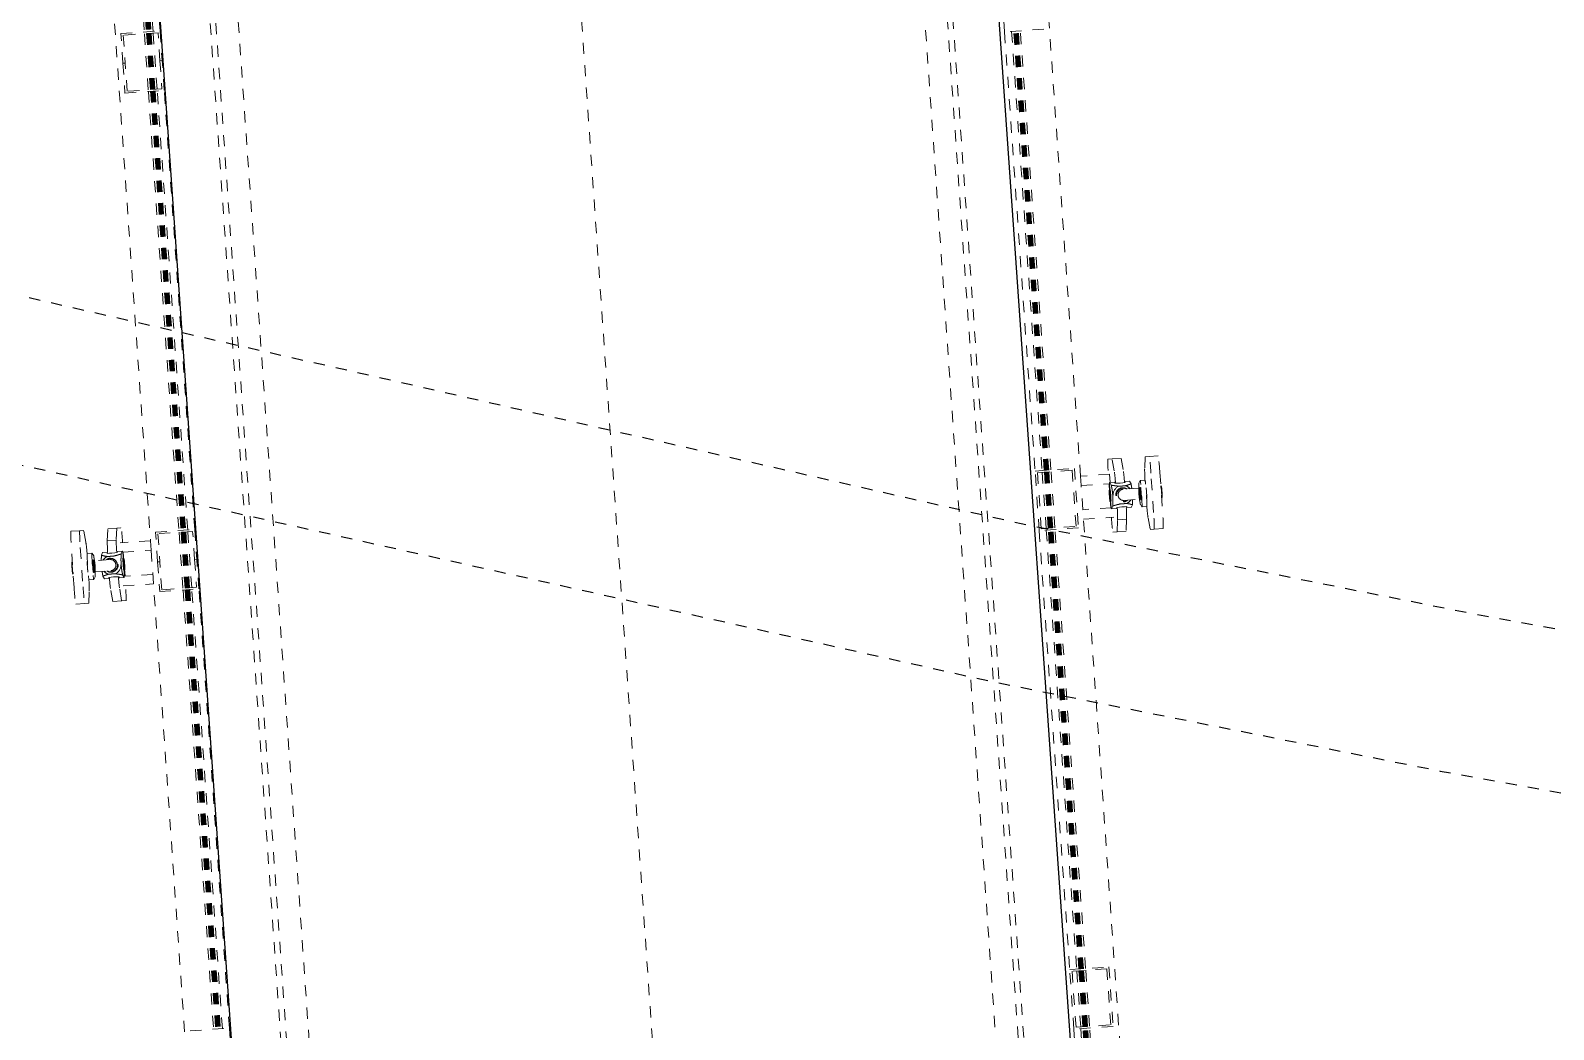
# Model space of a CAD drawing. Header units: millimetres. Extents: x 50357 to 985146, y 723188 to 1803594.
# Drawn here: x 832231.23 to 832244.79, y 818180.41 to 818189.3 of the extents above; entities that cross this region are included whole.
import ezdxf
from ezdxf.xclip import XClip

# ---------------------------------------------------------------- set-up
doc = ezdxf.new("R2010")
doc.units = ezdxf.units.MM
doc.header["$LTSCALE"] = 3
doc.header["$MEASUREMENT"] = 0
for name, pattern in [('DASHED2', [0.375, 0.25, -0.125]), ('Member Hidden', [4.5, 2.5, -2]), ('PHANTOM2', [1.25, 0.625, -0.125, 0.125, -0.125, 0.125, -0.125]), ('x-baseplan$0$DGN Style 2', [1.94727e-06, 0, -1.94727e-06])]:
    doc.linetypes.add(name, pattern=pattern)
doc.layers.add('00_Xref', color=7, linetype='Continuous')
doc.layers.add('UAJ-00XREF', color=7, linetype='Continuous')
for name, color, linetype, lineweight, true_color in [('A-FLOR', 7, 'Continuous', 5, 0x6e6e6e), ('A-FLOR-HRAL', 7, 'Continuous', 13, 0x6e6e6e), ('A-GENM', 7, 'Continuous', 13, 0x6e6e6e), ('A-MASS', 7, 'Continuous', 13, 0x6e6e6e), ('ADS280__', 7, 'Continuous', 13, 0x6e6e6e), ('ADS280_B', 7, 'Member Hidden', 13, 0x6e6e6e), ('ADS280_BSteel', 7, 'Continuous', 13, 0x6e6e6e)]:
    doc.layers.add(name, color=color, linetype=linetype, lineweight=lineweight, true_color=true_color)
doc.layers.add('x-baseplan$0$AR-ROAD_AR_BS_MI_', color=7, linetype='Continuous', true_color=0x6d6d6d)

# ---------------------------------------------------------------- blocks, each defined once
blk = doc.blocks.new('x-baseplan')
blk.add_lwpolyline([(834550.55, 818213.81), (834557.171, 818119.106), (834549.739, 818118.586), (834547.98, 818143.75), (834547.581, 818143.722), (834547.541, 818144.296), (834539.964, 818143.766), (834540.021, 818142.96), (834532.454, 818142.451), (834523.973, 818144.32), (834526.254, 818154.672), (834539.411, 818151.675), (834539.646, 818148.322), (834547.222, 818148.851), (834547.183, 818149.408), (834547.582, 818149.436), (834542.996, 818215.041), (834543.221, 818215.057), (834550.326, 818213.794), (834550.55, 818213.81)])
at = {"layer": 'x-baseplan$0$AR-ROAD_AR_BS_MI_', "linetype": 'x-baseplan$0$DGN Style 2', "flags": 128}
for points in [[(834535.9, 818189.013), (834542.365, 818187.211), (834552.454, 818184.913), (834554.355, 818184.534), (834556.444, 818184.118), (834560.446, 818183.392), (834564.461, 818182.737), (834568.486, 818182.152), (834572.521, 818181.637), (834580.728, 818181.152)], [(834535.563, 818187.615), (834542.012, 818185.778), (834552.197, 818183.506), (834556.186, 818182.71), (834560.189, 818181.985), (834564.203, 818181.33), (834568.229, 818180.745), (834573.74, 818180.042)]]:
    blk.add_lwpolyline(points, dxfattribs=at)
blk = doc.blocks.new('A')
at = {"layer": 'A-FLOR', "color": 8, "linetype": 'DASHED2', "ltscale": 5}
blk.add_line((834549771, 818171542), (834547177, 818208652), dxfattribs=at)
at = {"layer": 'A-FLOR-HRAL', "color": 8, "linetype": 'DASHED2', "ltscale": 5}
for p, q in [((834553014, 818171762), (834550418, 818208885)), ((834553063, 818171765), (834550468, 818208888)), ((834546479, 818171312), (834543885, 818208422)), ((834546529, 818171316), (834543935, 818208425)), ((834544356, 818193203), (834544630, 818189292)), ((834544375, 818193204), (834544649, 818189293)), ((834544378, 818193204), (834544651, 818189294)), ((834544385, 818193205), (834544659, 818189294)), ((834544387, 818193205), (834544660, 818189294)), ((834544388, 818193205), (834544661, 818189294)), ((834544394, 818193205), (834544667, 818189295)), ((834544395, 818193205), (834544668, 818189295)), ((834544396, 818193205), (834544669, 818189295)), ((834544397, 818193205), (834544670, 818189295)), ((834544403, 818193206), (834544677, 818189295)), ((834544404, 818193206), (834544678, 818189295)), ((834544406, 818193206), (834544679, 818189296)), ((834544413, 818193207), (834544687, 818189296)), ((834544416, 818193207), (834544689, 818189296)), ((834544708, 818189298), (834544435, 818193208)), ((834544631, 818189277), (834544665, 818188778)), ((834544650, 818189278), (834544684, 818188780)), ((834544652, 818189279), (834544687, 818188780)), ((834544660, 818189279), (834544695, 818188780)), ((834544661, 818189279), (834544696, 818188780)), ((834544662, 818189279), (834544697, 818188781)), ((834544668, 818189280), (834544703, 818188781)), ((834544669, 818189280), (834544704, 818188781)), ((834544670, 818189280), (834544705, 818188781)), ((834544671, 818189280), (834544706, 818188781)), ((834544678, 818189280), (834544712, 818188782)), ((834544679, 818189280), (834544713, 818188782)), ((834544680, 818189281), (834544715, 818188782)), ((834544688, 818189281), (834544723, 818188782)), ((834544690, 818189281), (834544725, 818188782)), ((834544744, 818188784), (834544709, 818189283)), ((834552352, 818189301), (834552625, 818185390)), ((834552644, 818185391), (834552371, 818189302)), ((834552646, 818185392), (834552373, 818189302)), ((834552654, 818185392), (834552381, 818189303)), ((834552655, 818185392), (834552382, 818189303)), ((834552656, 818185392), (834552383, 818189303)), ((834552663, 818185393), (834552389, 818189303)), ((834552664, 818185393), (834552390, 818189303)), ((834552665, 818185393), (834552391, 818189303)), ((834552666, 818185393), (834552392, 818189303)), ((834552672, 818185393), (834552399, 818189304)), ((834552673, 818185393), (834552400, 818189304)), ((834552674, 818185394), (834552401, 818189304)), ((834552682, 818185394), (834552409, 818189305)), ((834552684, 818185394), (834552411, 818189305)), ((834552703, 818185396), (834552430, 818189306)), ((834544666, 818188763), (834544940, 818184853)), ((834544686, 818188765), (834544959, 818184854)), ((834544688, 818188765), (834544961, 818184854)), ((834544696, 818188765), (834544969, 818184855)), ((834544697, 818188766), (834544970, 818184855)), ((834544698, 818188766), (834544971, 818184855)), ((834544704, 818188766), (834544978, 818184856)), ((834544705, 818188766), (834544979, 818184856)), ((834544706, 818188766), (834544980, 818184856)), ((834544707, 818188766), (834544981, 818184856)), ((834544714, 818188767), (834544987, 818184856)), ((834544715, 818188767), (834544988, 818184856)), ((834544716, 818188767), (834544989, 818184856)), ((834544724, 818188767), (834544997, 818184857)), ((834544726, 818188768), (834544999, 818184857)), ((834545018, 818184858), (834544745, 818188769)), ((834552626, 818185375), (834552661, 818184876)), ((834552680, 818184878), (834552645, 818185377)), ((834552682, 818184878), (834552647, 818185377)), ((834552690, 818184878), (834552655, 818185377)), ((834552691, 818184879), (834552656, 818185377)), ((834552692, 818184879), (834552657, 818185377)), ((834552699, 818184879), (834552664, 818185378)), ((834552700, 818184879), (834552665, 818185378)), ((834552701, 818184879), (834552666, 818185378)), ((834552702, 818184879), (834552667, 818185378)), ((834552708, 818184880), (834552673, 818185378)), ((834552709, 818184880), (834552674, 818185379)), ((834552710, 818184880), (834552675, 818185379)), ((834552718, 818184880), (834552683, 818185379)), ((834552720, 818184881), (834552685, 818185379)), ((834552739, 818184882), (834552705, 818185381)), ((834552662, 818184861), (834552935, 818180951)), ((834552954, 818180952), (834552681, 818184863)), ((834552957, 818180952), (834552683, 818184863)), ((834552964, 818180953), (834552691, 818184863)), ((834552966, 818180953), (834552692, 818184864)), ((834552967, 818180953), (834552693, 818184864)), ((834552973, 818180954), (834552700, 818184864)), ((834552974, 818180954), (834552701, 818184864)), ((834552975, 818180954), (834552702, 818184864)), ((834552976, 818180954), (834552703, 818184864)), ((834552982, 818180954), (834552709, 818184865)), ((834552983, 818180954), (834552710, 818184865)), ((834552985, 818180954), (834552711, 818184865)), ((834552992, 818180955), (834552719, 818184865)), ((834552995, 818180955), (834552721, 818184866)), ((834553014, 818180956), (834552740, 818184867)), ((834544941, 818184838), (834544976, 818184339)), ((834544960, 818184839), (834544995, 818184341)), ((834544962, 818184839), (834544997, 818184341)), ((834544970, 818184840), (834545005, 818184341)), ((834544971, 818184840), (834545006, 818184341)), ((834544972, 818184840), (834545007, 818184341)), ((834544979, 818184841), (834545014, 818184342)), ((834544980, 818184841), (834545015, 818184342)), ((834544981, 818184841), (834545016, 818184342)), ((834544982, 818184841), (834545017, 818184342)), ((834544988, 818184841), (834545023, 818184342)), ((834544989, 818184841), (834545024, 818184343)), ((834544990, 818184841), (834545025, 818184343)), ((834544998, 818184842), (834545033, 818184343)), ((834545000, 818184842), (834545035, 818184343)), ((834545054, 818184345), (834545019, 818184843)), ((834544977, 818184324), (834545250, 818180414)), ((834544996, 818184326), (834545269, 818180415)), ((834544998, 818184326), (834545272, 818180415)), ((834545006, 818184326), (834545279, 818180416)), ((834545007, 818184326), (834545281, 818180416)), ((834545008, 818184326), (834545282, 818180416)), ((834545015, 818184327), (834545288, 818180416)), ((834545016, 818184327), (834545289, 818180416)), ((834545017, 818184327), (834545290, 818180417)), ((834545018, 818184327), (834545291, 818180417)), ((834545024, 818184327), (834545297, 818180417)), ((834545025, 818184328), (834545298, 818180417)), ((834545026, 818184328), (834545300, 818180417)), ((834545034, 818184328), (834545307, 818180418)), ((834545036, 818184328), (834545310, 818180418)), ((834545329, 818180419), (834545055, 818184330)), ((834552936, 818180936), (834552971, 818180437)), ((834552990, 818180439), (834552955, 818180937)), ((834552993, 818180439), (834552958, 818180937)), ((834553000, 818180439), (834552965, 818180938)), ((834553002, 818180439), (834552967, 818180938)), ((834553003, 818180439), (834552968, 818180938)), ((834553009, 818180440), (834552974, 818180939)), ((834553010, 818180440), (834552975, 818180939)), ((834553011, 818180440), (834552976, 818180939)), ((834553012, 818180440), (834552977, 818180939)), ((834553018, 818180441), (834552983, 818180939)), ((834553019, 818180441), (834552984, 818180939)), ((834553021, 818180441), (834552986, 818180939)), ((834553028, 818180441), (834552993, 818180940)), ((834553031, 818180441), (834552996, 818180940)), ((834553050, 818180443), (834553015, 818180941)), ((834552972, 818180422), (834553246, 818176512)), ((834553265, 818176513), (834552991, 818180424)), ((834553267, 818176513), (834552994, 818180424)), ((834553275, 818176514), (834553001, 818180424)), ((834553276, 818176514), (834553003, 818180424)), ((834553277, 818176514), (834553004, 818180424)), ((834553283, 818176514), (834553010, 818180425)), ((834553284, 818176515), (834553011, 818180425)), ((834553285, 818176515), (834553012, 818180425)), ((834553286, 818176515), (834553013, 818180425)), ((834553293, 818176515), (834553019, 818180426)), ((834553294, 818176515), (834553020, 818180426)), ((834553295, 818176515), (834553022, 818180426)), ((834553303, 818176516), (834553029, 818180426)), ((834553305, 818176516), (834553032, 818180426)), ((834553324, 818176517), (834553051, 818180428))]:
    blk.add_line(p, q, dxfattribs=at)
at = {"layer": 'A-GENM', "color": 8, "linetype": 'DASHED2', "ltscale": 5}
for p, q in [((834553249, 818185494), (834553211, 818185491)), ((834553249, 818185494), (834553329, 818185499)), ((834553267, 818185389), (834553249, 818185494)), ((834553329, 818185499), (834553347, 818185395)), ((834553543, 818185514), (834553539, 818185407)), ((834553578, 818185517), (834553543, 818185514)), ((834553658, 818185522), (834553578, 818185517)), ((834553221, 818185274), (834553225, 818185206)), ((834553270, 818185288), (834553227, 818185285)), ((834553270, 818185287), (834553228, 818185284)), ((834553241, 818185261), (834553228, 818185284)), ((834553276, 818185278), (834553270, 818185287)), ((834553402, 818185297), (834553360, 818185294)), ((834553403, 818185296), (834553360, 818185293)), ((834553360, 818185293), (834553366, 818185284)), ((834553403, 818185296), (834553417, 818185273)), ((834553497, 818185303), (834553487, 818185278)), ((834553540, 818185307), (834553498, 818185304)), ((834553618, 818185018), (834553594, 818185368)), ((834553674, 818185373), (834553698, 818185024)), ((834553687, 818185248), (834553683, 818185254)), ((834553225, 818185221), (834553222, 818185215)), ((834553230, 818185222), (834553225, 818185222)), ((834553226, 818185203), (834553226, 818185197)), ((834553226, 818185195), (834553227, 818185183)), ((834553229, 818185118), (834553233, 818185112)), ((834553230, 818185143), (834553230, 818185136)), ((834553230, 818185133), (834553236, 818185059)), ((834553344, 818185235), (834553340, 818185235)), ((834553496, 818185240), (834553493, 818185234)), ((834553501, 818185241), (834553496, 818185241)), ((834553500, 818185137), (834553504, 818185131)), ((834553504, 818185131), (834553509, 818185131)), ((834553554, 818185235), (834553549, 818185234)), ((834553556, 818185144), (834553560, 818185145)), ((834553691, 818185144), (834553694, 818185150)), ((834553233, 818185112), (834553238, 818185112)), ((834553243, 818185049), (834553286, 818185052)), ((834553244, 818185051), (834553254, 818185075)), ((834553287, 818185054), (834553244, 818185051)), ((834553287, 818185054), (834553291, 818185063)), ((834553348, 818185115), (834553352, 818185115)), ((834553381, 818185070), (834553376, 818185060)), ((834553419, 818185063), (834553376, 818185060)), ((834553376, 818185059), (834553419, 818185062)), ((834553430, 818185087), (834553419, 818185063)), ((834553500, 818185092), (834553513, 818185069)), ((834553514, 818185068), (834553557, 818185071)), ((834544057, 818184851), (834543977, 818184846)), ((834544092, 818184854), (834544057, 818184851)), ((834544111, 818184749), (834544092, 818184854)), ((834544302, 818184761), (834544306, 818184869)), ((834544306, 818184869), (834544386, 818184874)), ((834544386, 818184874), (834544382, 818184767)), ((834544424, 818184877), (834544386, 818184874)), ((834553256, 818184843), (834553294, 818184845)), ((834553294, 818184845), (834553298, 818184953)), ((834553374, 818184851), (834553294, 818184845)), ((834553298, 818184953), (834553378, 818184959)), ((834553378, 818184959), (834553374, 818184851)), ((834553569, 818184970), (834553588, 818184866)), ((834553588, 818184866), (834553623, 818184868)), ((834553623, 818184868), (834553703, 818184874)), ((834544382, 818184767), (834544302, 818184761)), ((834544007, 818184347), (834543982, 818184696)), ((834543989, 818184576), (834543986, 818184570)), ((834544062, 818184701), (834544086, 818184352)), ((834544125, 818184575), (834544120, 818184575)), ((834544166, 818184651), (834544123, 818184648)), ((834544181, 818184628), (834544167, 818184650)), ((834544176, 818184589), (834544171, 818184589)), ((834544181, 818184583), (834544177, 818184589)), ((834544250, 818184633), (834544261, 818184657)), ((834544304, 818184661), (834544261, 818184658)), ((834544261, 818184657), (834544304, 818184660)), ((834544300, 818184650), (834544304, 818184660)), ((834544332, 818184605), (834544328, 818184605)), ((834544394, 818184666), (834544389, 818184657)), ((834544437, 818184670), (834544394, 818184667)), ((834544394, 818184666), (834544436, 818184669)), ((834544436, 818184669), (834544426, 818184645)), ((834544447, 818184608), (834544442, 818184608)), ((834544450, 818184587), (834544445, 818184660)), ((834544451, 818184602), (834544447, 818184608)), ((834544451, 818184577), (834544450, 818184584)), ((834543993, 818184472), (834543997, 818184466)), ((834544127, 818184485), (834544131, 818184486)), ((834544179, 818184479), (834544184, 818184479)), ((834544183, 818184417), (834544194, 818184442)), ((834544184, 818184479), (834544187, 818184486)), ((834544277, 818184424), (834544263, 818184446)), ((834544336, 818184485), (834544340, 818184485)), ((834544404, 818184442), (834544410, 818184433)), ((834544439, 818184459), (834544453, 818184436)), ((834544450, 818184498), (834544455, 818184498)), ((834544454, 818184525), (834544453, 818184536)), ((834544455, 818184517), (834544454, 818184523)), ((834544460, 818184446), (834544455, 818184513)), ((834544455, 818184498), (834544458, 818184505)), ((834544138, 818184205), (834544142, 818184313)), ((834544140, 818184413), (834544183, 818184416)), ((834544277, 818184424), (834544320, 818184427)), ((834544278, 818184423), (834544321, 818184426)), ((834544320, 818184427), (834544315, 818184436)), ((834544352, 818184220), (834544333, 818184325)), ((834544410, 818184433), (834544453, 818184436)), ((834544410, 818184432), (834544453, 818184435)), ((834544413, 818184330), (834544431, 818184226)), ((834544022, 818184197), (834544102, 818184203)), ((834544102, 818184203), (834544138, 818184205)), ((834544431, 818184226), (834544352, 818184220)), ((834544431, 818184226), (834544470, 818184229))]:
    blk.add_line(p, q, dxfattribs=at)
at = {"layer": 'A-GENM', "color": 8, "linetype": 'DASHED2', "ltscale": 5, "flags": 128}
for points in [[(834553366, 818185284), (834553344, 818185282), (834553321, 818185280), (834553298, 818185279), (834553276, 818185278)], [(834553291, 818185063), (834553313, 818185065), (834553336, 818185067), (834553359, 818185069), (834553381, 818185070)], [(834544389, 818184657), (834544368, 818184655), (834544344, 818184653), (834544321, 818184651), (834544300, 818184650)], [(834544315, 818184436), (834544336, 818184438), (834544359, 818184440), (834544382, 818184441), (834544404, 818184442)]]:
    blk.add_lwpolyline(points, dxfattribs=at)
at = {"layer": 'A-GENM', "color": 8, "linetype": 'DASHED2', "ltscale": 5}
for centre, major_axis, ratio, start_param, end_param in [((834553221, 818185342), (-10, 150), 0.034951, 0, 1.452786), ((834553280, 818185170), (-16, 230), 0.034951, 5.199751, 5.968692), ((834553360, 818185176), (-16, 230), 0.034951, 5.198749, 5.968692), ((834553556, 818185190), (-16, 230), 0.034951, 0.336403, 1.04654), ((834553589, 818185367), (-10, 150), 0.034951, 4.712389, 6.283185), ((834553668, 818185373), (-10, 150), 0.034951, 4.712389, 6.283185), ((834553235, 818185167), (-8, 118), 0.034951, 6.146423, 7.478118), ((834553343, 818185175), (-5.9, 84.8), 0.999389, 0.359433, 2.782159), ((834553278, 818185170), (-8, 118), 0.034951, 6.146423, 6.39036), ((834553368, 818185176), (-8, 118), 0.034951, 6.146423, 6.39036), ((834553343, 818185175), (-5.9, 84.8), 0.999389, 5.33773, 5.923752), ((834553411, 818185179), (-8, 118), 0.034951, 6.146423, 6.39036), ((834553506, 818185186), (-8, 118), 0.034951, 3.00483, 6.419948), ((834553549, 818185189), (-8, 118), 0.034951, 3.141593, 6.419948), ((834553687, 818185199), (-3.8, 54.9), 0.034951, 4.712389, 6.956384), ((834553226, 818185166), (-3.4, 48.8), 0.034951, 4.712389, 7.853982), ((834553226, 818185166), (-3.4, 48.8), 0.034951, 1.570796, 4.712389), ((834553229, 818185167), (-3.8, 54.9), 0.034951, 4.712389, 7.032557), ((834553229, 818185167), (-3.8, 54.9), 0.034951, 0.816805, 0.968802), ((834553229, 818185167), (-3.8, 54.9), 0.034951, 1.006899, 1.303246), ((834553229, 818185167), (-3.8, 54.9), 0.034951, 2.019595, 2.17279), ((834553234, 818185167), (-3.8, 54.9), 0.034951, 4.712389, 6.956384), ((834553235, 818185167), (-8, 118), 0.034951, 1.436878, 1.467359), ((834553229, 818185167), (-3.8, 54.9), 0.034951, 2.224172, 4.712389), ((834553235, 818185167), (-3.2, 45.6), 0.034951, 4.974188, 6.544985), ((834553235, 818185167), (-8, 118), 0.034951, 1.94666, 2.28101), ((834553235, 818185167), (-3.2, 45.6), 0.034951, 4.712389, 4.971223), ((834553234, 818185167), (-3.8, 54.9), 0.034951, 2.468394, 4.712389), ((834553235, 818185167), (-3.2, 45.6), 0.034951, 2.879793, 4.712389), ((834553344, 818185175), (-4.4, 63.2), 0.999389, 0, 3.141593), ((834553344, 818185175), (-4.2, 59.9), 0.999389, 0, 3.141593), ((834553348, 818185175), (-4.2, 59.9), 0.999389, 0, 3.141593), ((834553351, 818185175), (-3.5, 49.9), 0.999389, 1.346397, 1.42479), ((834553344, 818185175), (-4.4, 63.2), 0.999389, 5.626694, 6.283185), ((834553348, 818185175), (-4.2, 59.9), 0.999389, 5.718617, 6.283185), ((834553344, 818185175), (-4.4, 63.2), 0.999389, 3.141593, 3.791297), ((834553348, 818185175), (-4.2, 59.9), 0.999389, 3.141593, 3.699786), ((834553343, 818185175), (-5.9, 84.8), 0.999389, 3.501026, 4.080109), ((834553496, 818185185), (-3.4, 48.8), 0.034951, 4.712389, 7.853982), ((834553500, 818185186), (-3.8, 54.9), 0.034951, 4.712389, 7.032557), ((834553496, 818185185), (-3.4, 48.8), 0.034951, 1.570796, 4.712389), ((834553500, 818185186), (-3.8, 54.9), 0.034951, 0.816805, 0.968802), ((834553500, 818185186), (-3.8, 54.9), 0.034951, 1.006899, 1.303246), ((834553505, 818185186), (-3.8, 54.9), 0.034951, 4.712389, 6.956384), ((834553500, 818185186), (-3.8, 54.9), 0.034951, 2.019595, 2.17279), ((834553574, 818185191), (-5.9, 84.8), 0.999389, 0.901963, 0.963263), ((834553500, 818185186), (-3.8, 54.9), 0.034951, 2.224172, 4.712389), ((834553506, 818185186), (-3.2, 45.6), 0.034951, 4.712389, 6.544985), ((834553505, 818185186), (-3.8, 54.9), 0.034951, 2.468394, 4.712389), ((834553506, 818185186), (-3.2, 45.6), 0.034951, 2.879793, 4.712389), ((834553574, 818185191), (-5.9, 84.8), 0.999389, 2.178343, 2.239644), ((834553554, 818185189), (-3.2, 45.6), 0.034951, 6.021386, 6.283185), ((834553554, 818185189), (-3.2, 45.6), 0.034951, 5.759587, 6.00136), ((834553554, 818185189), (-3.2, 45.6), 0.034951, 5.497787, 5.736198), ((834553554, 818185189), (-3.2, 45.6), 0.034951, 5.235988, 5.483134), ((834553554, 818185189), (-3.2, 45.6), 0.034951, 4.974188, 5.22709), ((834553554, 818185189), (-3.2, 45.6), 0.034951, 4.712389, 4.969897), ((834553554, 818185189), (-3.2, 45.6), 0.034951, 4.197688, 4.712389), ((834553554, 818185189), (-3.2, 45.6), 0.034951, 3.941644, 4.18879), ((834553554, 818185189), (-3.2, 45.6), 0.034951, 3.68858, 3.926991), ((834553554, 818185189), (-3.2, 45.6), 0.034951, 3.444889, 3.665191), ((834553554, 818185189), (-3.2, 45.6), 0.034951, 3.141593, 3.403392), ((834553691, 818185199), (-3.4, 48.8), 0.034951, 4.712389, 7.358227), ((834553687, 818185199), (-3.8, 54.9), 0.034951, 2.468394, 4.712389), ((834553691, 818185199), (-3.4, 48.8), 0.034951, 1.906097, 4.712389), ((834553235, 818185167), (-8, 118), 0.034951, 2.302607, 3.278355), ((834553278, 818185170), (-8, 118), 0.034951, 3.034418, 3.278355), ((834553280, 818185170), (-16, 230), 0.034951, 3.477995, 4.225486), ((834553360, 818185176), (-16, 230), 0.034951, 3.477995, 4.226476), ((834553368, 818185176), (-8, 118), 0.034951, 3.034418, 3.278355), ((834553411, 818185179), (-8, 118), 0.034951, 3.034418, 3.278355), ((834553556, 818185190), (-16, 230), 0.034951, 2.095503, 2.827099), ((834553613, 818185018), (-10, 150), 0.034951, 3.141593, 4.712389), ((834553693, 818185024), (-10, 150), 0.034951, 3.141593, 4.712389), ((834543988, 818184696), (-10, 150), 0.034951, 0, 1.570796), ((834544067, 818184702), (-10, 150), 0.034951, 0, 1.570796), ((834544435, 818184727), (-10, 150), 0.034951, 4.830399, 6.283185), ((834553246, 818184992), (-10, 150), 0.034951, 1.688806, 3.141593), ((834544124, 818184530), (-16, 230), 0.034951, 5.237096, 5.968692), ((834544320, 818184544), (-16, 230), 0.034951, 0.336403, 1.084883), ((834544400, 818184550), (-16, 230), 0.034951, 0.336403, 1.083893), ((834543993, 818184521), (-3.8, 54.9), 0.034951, 5.609987, 7.853982), ((834544132, 818184531), (-8, 118), 0.034951, 0, 3.278355), ((834544127, 818184530), (-3.2, 45.6), 0.034951, 0, 0.261799), ((834544127, 818184530), (-3.2, 45.6), 0.034951, 0.303296, 0.523599), ((834544174, 818184534), (-8, 118), 0.034951, 6.146423, 9.56154), ((834544107, 818184529), (-5.9, 84.8), 0.999389, 5.319936, 5.381237), ((834544175, 818184534), (-3.8, 54.9), 0.034951, 5.609987, 7.853982), ((834544174, 818184534), (-3.2, 45.6), 0.034951, 6.021386, 7.816197), ((834544180, 818184534), (-3.8, 54.9), 0.034951, 5.365764, 7.853982), ((834544184, 818184534), (-3.4, 48.8), 0.034951, 4.712389, 7.853982), ((834544270, 818184540), (-8, 118), 0.034951, 6.176011, 6.419948), ((834544338, 818184545), (-5.9, 84.8), 0.999389, 0.359433, 0.938517), ((834544336, 818184545), (-4.4, 63.2), 0.999389, 0, 0.649704), ((834544332, 818184545), (-4.2, 59.9), 0.999389, 0, 0.509055), ((834544313, 818184543), (-8, 118), 0.034951, 6.176011, 6.419948), ((834544332, 818184545), (-4.2, 59.9), 0.999389, 4.494209, 6.283185), ((834544336, 818184545), (-4.4, 63.2), 0.999389, 3.141593, 6.283185), ((834544336, 818184545), (-4.2, 59.9), 0.999389, 3.141593, 6.283185), ((834544338, 818184545), (-5.9, 84.8), 0.999389, 3.501026, 5.923752), ((834544402, 818184550), (-8, 118), 0.034951, 6.176011, 6.419948), ((834544445, 818184553), (-8, 118), 0.034951, 5.088253, 6.419948), ((834544445, 818184553), (-3.2, 45.6), 0.034951, 6.021386, 7.853982), ((834544446, 818184553), (-3.8, 54.9), 0.034951, 5.609987, 7.853982), ((834544451, 818184553), (-3.8, 54.9), 0.034951, 5.365764, 7.853982), ((834544451, 818184553), (-3.8, 54.9), 0.034951, 5.161188, 5.314383), ((834544455, 818184553), (-3.4, 48.8), 0.034951, 4.712389, 7.853982), ((834543990, 818184521), (-3.4, 48.8), 0.034951, 5.047689, 7.853982), ((834543990, 818184521), (-3.4, 48.8), 0.034951, 1.570796, 4.216634), ((834543993, 818184521), (-3.8, 54.9), 0.034951, 1.570796, 3.814791), ((834544127, 818184530), (-3.2, 45.6), 0.034951, 0.546987, 0.785398), ((834544127, 818184530), (-3.2, 45.6), 0.034951, 0.800051, 1.047198), ((834544127, 818184530), (-3.2, 45.6), 0.034951, 1.056095, 1.308997), ((834544127, 818184530), (-3.2, 45.6), 0.034951, 1.313289, 1.570796), ((834544127, 818184530), (-3.2, 45.6), 0.034951, 1.570796, 1.828304), ((834544127, 818184530), (-3.2, 45.6), 0.034951, 1.832596, 2.085498), ((834544127, 818184530), (-3.2, 45.6), 0.034951, 2.094395, 2.341541), ((834544127, 818184530), (-3.2, 45.6), 0.034951, 2.356194, 2.594606), ((834544127, 818184530), (-3.2, 45.6), 0.034951, 2.617994, 2.859768), ((834544127, 818184530), (-3.2, 45.6), 0.034951, 2.879793, 3.141593), ((834544175, 818184534), (-3.8, 54.9), 0.034951, 1.570796, 3.814791), ((834544174, 818184534), (-3.2, 45.6), 0.034951, 1.570796, 3.403392), ((834544107, 818184529), (-5.9, 84.8), 0.999389, 4.043556, 4.104856), ((834544180, 818184534), (-3.8, 54.9), 0.034951, 1.570796, 3.890964), ((834544180, 818184534), (-3.8, 54.9), 0.034951, 5.161188, 5.314383), ((834544184, 818184534), (-3.4, 48.8), 0.034951, 1.570796, 4.712389), ((834544180, 818184534), (-3.8, 54.9), 0.034951, 4.148492, 4.444839), ((834544180, 818184534), (-3.8, 54.9), 0.034951, 3.958398, 4.110395), ((834544338, 818184545), (-5.9, 84.8), 0.999389, 2.196137, 2.782159), ((834544336, 818184545), (-4.4, 63.2), 0.999389, 2.485102, 3.141593), ((834544332, 818184545), (-4.2, 59.9), 0.999389, 2.577024, 3.141593), ((834544332, 818184545), (-4.2, 59.9), 0.999389, 3.141593, 4.48799), ((834544329, 818184545), (-3.5, 49.9), 0.999389, 4.039191, 4.092519), ((834544329, 818184545), (-3.5, 49.9), 0.999389, 4.467084, 4.48799), ((834544400, 818184550), (-16, 230), 0.034951, 2.058159, 2.827099), ((834544446, 818184553), (-3.8, 54.9), 0.034951, 1.570796, 3.814791), ((834544445, 818184553), (-3.2, 45.6), 0.034951, 1.570796, 3.403392), ((834544451, 818184553), (-3.8, 54.9), 0.034951, 1.570796, 3.890964), ((834544445, 818184553), (-8, 118), 0.034951, 4.578471, 4.61024), ((834544445, 818184553), (-8, 118), 0.034951, 3.00483, 4.336525), ((834544455, 818184553), (-3.4, 48.8), 0.034951, 1.570796, 4.712389), ((834544451, 818184553), (-3.8, 54.9), 0.034951, 4.148492, 4.444839), ((834544451, 818184553), (-3.8, 54.9), 0.034951, 3.958398, 4.110395), ((834544012, 818184347), (-10, 150), 0.034951, 1.570796, 3.141593), ((834544092, 818184353), (-10, 150), 0.034951, 1.570796, 3.141593), ((834544124, 818184530), (-16, 230), 0.034951, 3.477995, 4.188132), ((834544270, 818184540), (-8, 118), 0.034951, 3.00483, 3.248767), ((834544313, 818184543), (-8, 118), 0.034951, 3.00483, 3.248767), ((834544320, 818184544), (-16, 230), 0.034951, 2.057157, 2.827099), ((834544402, 818184550), (-8, 118), 0.034951, 3.00483, 3.248767), ((834544459, 818184378), (-10, 150), 0.034951, 3.141593, 4.579469)]:
    blk.add_ellipse(centre, major_axis=major_axis, ratio=ratio, start_param=start_param, end_param=end_param, dxfattribs=at)
for points, knots in [([(834553254, 818185075), (834553254, 818185078), (834553255, 818185083), (834553255, 818185092), (834553255, 818185100), (834553256, 818185106), (834553256, 818185111), (834553256, 818185114), (834553256, 818185117), (834553256, 818185119), (834553256, 818185121), (834553256, 818185123), (834553256, 818185124), (834553256, 818185126), (834553256, 818185129), (834553256, 818185132), (834553256, 818185134), (834553256, 818185135), (834553256, 818185136), (834553256, 818185137), (834553256, 818185139), (834553256, 818185140), (834553256, 818185143), (834553256, 818185146), (834553256, 818185149), (834553255, 818185152), (834553255, 818185154), (834553255, 818185155), (834553255, 818185157), (834553255, 818185159), (834553255, 818185161), (834553255, 818185165), (834553254, 818185169), (834553254, 818185172), (834553254, 818185176), (834553254, 818185178), (834553253, 818185181), (834553253, 818185182), (834553253, 818185183), (834553253, 818185185), (834553253, 818185188), (834553252, 818185191), (834553252, 818185194), (834553252, 818185196), (834553252, 818185198), (834553251, 818185200), (834553251, 818185201), (834553251, 818185202), (834553251, 818185203), (834553251, 818185205), (834553250, 818185208), (834553250, 818185210), (834553250, 818185212), (834553249, 818185214), (834553249, 818185215), (834553249, 818185217), (834553249, 818185220), (834553248, 818185223), (834553248, 818185226), (834553247, 818185230), (834553246, 818185237), (834553244, 818185244), (834553243, 818185253), (834553242, 818185258), (834553241, 818185261)], [0, 0, 0, 0, 0.066667, 0.133333, 0.2, 0.233333, 0.266667, 0.283333, 0.3, 0.316667, 0.325, 0.333333, 0.341667, 0.35, 0.366667, 0.383333, 0.391667, 0.395833, 0.4, 0.404167, 0.408333, 0.416667, 0.425, 0.433333, 0.45, 0.458333, 0.4625, 0.466667, 0.470833, 0.475, 0.483333, 0.491667, 0.5, 0.508333, 0.516667, 0.525, 0.529167, 0.533333, 0.5375, 0.541667, 0.55, 0.566667, 0.575, 0.583333, 0.591667, 0.595833, 0.6, 0.604167, 0.608333, 0.616667, 0.633333, 0.65, 0.658333, 0.666667, 0.675, 0.683333, 0.7, 0.716667, 0.733333, 0.766667, 0.8, 0.866667, 0.933333, 1, 1, 1, 1]), ([(834553241, 818185261), (834553245, 818185260), (834553253, 818185259), (834553263, 818185258), (834553271, 818185256), (834553278, 818185255), (834553284, 818185254), (834553288, 818185254), (834553291, 818185254)], [0, 0, 0, 0, 0.2, 0.4, 0.5, 0.6, 0.7, 0.7893866, 0.7893866, 0.7893866, 0.7893866]), ([(834553307, 818185252), (834553310, 818185252), (834553314, 818185252), (834553319, 818185252), (834553323, 818185252), (834553327, 818185253), (834553332, 818185253), (834553336, 818185253), (834553338, 818185253)], [0, 0, 0, 0, 0.333333, 0.416667, 0.5, 0.666667, 0.833333, 1, 1, 1, 1]), ([(834553338, 818185253), (834553339, 818185253), (834553343, 818185254), (834553348, 818185254), (834553352, 818185255), (834553356, 818185255), (834553360, 818185255), (834553364, 818185256), (834553367, 818185256)], [0, 0, 0, 0, 0.166667, 0.333333, 0.5, 0.583333, 0.666667, 1, 1, 1, 1]), ([(834553367, 818185256), (834553369, 818185257), (834553374, 818185258), (834553380, 818185260), (834553385, 818185261), (834553390, 818185263), (834553395, 818185265), (834553401, 818185267), (834553409, 818185270), (834553414, 818185272), (834553417, 818185273)], [0, 0, 0, 0, 0.1, 0.2, 0.3, 0.4, 0.5, 0.6, 0.8, 1, 1, 1, 1]), ([(834553417, 818185273), (834553417, 818185271), (834553418, 818185265), (834553420, 818185257), (834553421, 818185249), (834553422, 818185243), (834553423, 818185238), (834553424, 818185235), (834553424, 818185233), (834553424, 818185231), (834553424, 818185231)], [0, 0, 0, 0, 0.0666667, 0.1333333, 0.2, 0.2333333, 0.2666667, 0.2833333, 0.3, 0.307938, 0.307938, 0.307938, 0.307938]), ([(834553487, 818185278), (834553486, 818185276), (834553486, 818185270), (834553486, 818185261), (834553486, 818185254), (834553485, 818185247), (834553485, 818185243), (834553485, 818185239), (834553485, 818185236), (834553485, 818185234), (834553485, 818185232), (834553485, 818185230), (834553485, 818185229), (834553485, 818185227), (834553485, 818185224), (834553485, 818185221), (834553485, 818185219), (834553485, 818185218), (834553485, 818185217), (834553485, 818185216), (834553485, 818185215), (834553485, 818185213), (834553485, 818185211), (834553485, 818185208), (834553485, 818185204), (834553486, 818185201), (834553486, 818185200), (834553486, 818185198), (834553486, 818185197), (834553486, 818185195), (834553486, 818185192), (834553486, 818185188), (834553487, 818185185), (834553487, 818185181), (834553487, 818185178), (834553487, 818185175), (834553487, 818185173), (834553488, 818185171), (834553488, 818185170), (834553488, 818185168), (834553488, 818185165), (834553489, 818185162), (834553489, 818185159), (834553489, 818185157), (834553489, 818185155), (834553490, 818185154), (834553490, 818185153), (834553490, 818185152), (834553490, 818185150), (834553490, 818185148), (834553491, 818185145), (834553491, 818185143), (834553491, 818185141), (834553492, 818185139), (834553492, 818185138), (834553492, 818185136), (834553492, 818185133), (834553493, 818185131), (834553493, 818185127), (834553494, 818185123), (834553495, 818185116), (834553497, 818185109), (834553498, 818185100), (834553499, 818185095), (834553500, 818185092)], [0, 0, 0, 0, 0.066667, 0.133333, 0.2, 0.233333, 0.266667, 0.283333, 0.3, 0.316667, 0.325, 0.333333, 0.341667, 0.35, 0.366667, 0.383333, 0.391667, 0.395833, 0.4, 0.404167, 0.408333, 0.416667, 0.425, 0.433333, 0.45, 0.458333, 0.4625, 0.466667, 0.470833, 0.475, 0.483333, 0.491667, 0.5, 0.508333, 0.516667, 0.525, 0.529167, 0.533333, 0.5375, 0.541667, 0.55, 0.566667, 0.575, 0.583333, 0.591667, 0.595833, 0.6, 0.604167, 0.608333, 0.616667, 0.633333, 0.65, 0.658333, 0.666667, 0.675, 0.683333, 0.7, 0.716667, 0.733333, 0.766667, 0.8, 0.866667, 0.933333, 1, 1, 1, 1]), ([(834553431, 818185131), (834553431, 818185130), (834553431, 818185129), (834553431, 818185126), (834553431, 818185123), (834553431, 818185119), (834553431, 818185112), (834553431, 818185104), (834553430, 818185096), (834553430, 818185090), (834553430, 818185087)], [0.6920213, 0.6920213, 0.6920213, 0.6920213, 0.7, 0.7166667, 0.7333333, 0.7666667, 0.8, 0.8666667, 0.9333333, 1, 1, 1, 1]), ([(834553318, 818185093), (834553316, 818185093), (834553310, 818185091), (834553303, 818185089), (834553296, 818185088), (834553289, 818185086), (834553283, 818185084), (834553275, 818185082), (834553265, 818185079), (834553258, 818185076), (834553254, 818185075)], [0, 0, 0, 0, 0.1, 0.2, 0.3, 0.4, 0.5, 0.6, 0.8, 1, 1, 1, 1]), ([(834553349, 818185096), (834553347, 818185096), (834553343, 818185096), (834553338, 818185095), (834553334, 818185095), (834553330, 818185095), (834553325, 818185094), (834553321, 818185094), (834553318, 818185093)], [0, 0, 0, 0, 0.166667, 0.333333, 0.5, 0.583333, 0.666667, 1, 1, 1, 1]), ([(834553378, 818185097), (834553375, 818185097), (834553371, 818185097), (834553367, 818185097), (834553363, 818185097), (834553359, 818185097), (834553354, 818185096), (834553350, 818185096), (834553349, 818185096)], [0, 0, 0, 0, 0.333333, 0.416667, 0.5, 0.666667, 0.833333, 1, 1, 1, 1]), ([(834553430, 818185087), (834553427, 818185088), (834553421, 818185089), (834553414, 818185091), (834553407, 818185093), (834553402, 818185094), (834553397, 818185095), (834553391, 818185096), (834553385, 818185097), (834553380, 818185097), (834553378, 818185097)], [0, 0, 0, 0, 0.2, 0.4, 0.5, 0.6, 0.7, 0.8, 0.9, 1, 1, 1, 1]), ([(834544194, 818184442), (834544194, 818184444), (834544194, 818184450), (834544194, 818184459), (834544195, 818184466), (834544195, 818184473), (834544195, 818184477), (834544195, 818184481), (834544195, 818184484), (834544195, 818184486), (834544195, 818184488), (834544195, 818184489), (834544195, 818184491), (834544195, 818184493), (834544195, 818184496), (834544195, 818184498), (834544195, 818184501), (834544195, 818184502), (834544195, 818184503), (834544195, 818184504), (834544195, 818184505), (834544195, 818184507), (834544195, 818184509), (834544195, 818184512), (834544195, 818184515), (834544195, 818184518), (834544195, 818184520), (834544195, 818184522), (834544194, 818184523), (834544194, 818184525), (834544194, 818184528), (834544194, 818184532), (834544194, 818184535), (834544193, 818184539), (834544193, 818184542), (834544193, 818184545), (834544193, 818184547), (834544193, 818184549), (834544193, 818184550), (834544192, 818184552), (834544192, 818184555), (834544192, 818184558), (834544191, 818184561), (834544191, 818184563), (834544191, 818184565), (834544191, 818184566), (834544191, 818184567), (834544190, 818184568), (834544190, 818184569), (834544190, 818184572), (834544190, 818184574), (834544189, 818184577), (834544189, 818184579), (834544189, 818184581), (834544189, 818184582), (834544188, 818184584), (834544188, 818184586), (834544187, 818184589), (834544187, 818184593), (834544186, 818184597), (834544185, 818184603), (834544184, 818184611), (834544182, 818184620), (834544181, 818184625), (834544181, 818184628)], [0, 0, 0, 0, 0.066667, 0.133333, 0.2, 0.233333, 0.266667, 0.283333, 0.3, 0.316667, 0.325, 0.333333, 0.341667, 0.35, 0.366667, 0.383333, 0.391667, 0.395833, 0.4, 0.404167, 0.408333, 0.416667, 0.425, 0.433333, 0.45, 0.458333, 0.4625, 0.466667, 0.470833, 0.475, 0.483333, 0.491667, 0.5, 0.508333, 0.516667, 0.525, 0.529167, 0.533333, 0.5375, 0.541667, 0.55, 0.566667, 0.575, 0.583333, 0.591667, 0.595833, 0.6, 0.604167, 0.608333, 0.616667, 0.633333, 0.65, 0.658333, 0.666667, 0.675, 0.683333, 0.7, 0.716667, 0.733333, 0.766667, 0.8, 0.866667, 0.933333, 1, 1, 1, 1]), ([(834544249, 818184589), (834544249, 818184590), (834544249, 818184591), (834544249, 818184593), (834544249, 818184597), (834544249, 818184601), (834544249, 818184608), (834544250, 818184616), (834544250, 818184624), (834544250, 818184630), (834544250, 818184633)], [0.6920213, 0.6920213, 0.6920213, 0.6920213, 0.7, 0.7166667, 0.7333333, 0.7666667, 0.8, 0.8666667, 0.9333333, 1, 1, 1, 1]), ([(834544250, 818184633), (834544253, 818184632), (834544259, 818184630), (834544267, 818184629), (834544273, 818184627), (834544278, 818184626), (834544283, 818184625), (834544287, 818184625), (834544289, 818184624)], [0, 0, 0, 0, 0.2, 0.4, 0.5, 0.6, 0.7, 0.7957564, 0.7957564, 0.7957564, 0.7957564]), ([(834544302, 818184622), (834544305, 818184622), (834544309, 818184623), (834544314, 818184623), (834544317, 818184623), (834544321, 818184623), (834544326, 818184623), (834544330, 818184624), (834544332, 818184624)], [0, 0, 0, 0, 0.333333, 0.416667, 0.5, 0.666667, 0.833333, 1, 1, 1, 1]), ([(834544332, 818184624), (834544334, 818184624), (834544337, 818184624), (834544342, 818184625), (834544347, 818184625), (834544350, 818184625), (834544355, 818184626), (834544359, 818184626), (834544362, 818184627)], [0, 0, 0, 0, 0.166667, 0.333333, 0.5, 0.583333, 0.666667, 1, 1, 1, 1]), ([(834544362, 818184627), (834544365, 818184627), (834544370, 818184629), (834544378, 818184630), (834544384, 818184632), (834544391, 818184634), (834544397, 818184636), (834544405, 818184638), (834544415, 818184641), (834544422, 818184644), (834544426, 818184645)], [0, 0, 0, 0, 0.1, 0.2, 0.3, 0.4, 0.5, 0.6, 0.8, 1, 1, 1, 1]), ([(834544426, 818184645), (834544426, 818184642), (834544426, 818184637), (834544425, 818184628), (834544425, 818184620), (834544425, 818184614), (834544425, 818184609), (834544425, 818184606), (834544424, 818184603), (834544424, 818184601), (834544424, 818184599), (834544424, 818184597), (834544424, 818184596), (834544424, 818184593), (834544424, 818184591), (834544424, 818184588), (834544424, 818184586), (834544424, 818184585), (834544424, 818184584), (834544425, 818184583), (834544425, 818184581), (834544425, 818184579), (834544425, 818184577), (834544425, 818184574), (834544425, 818184571), (834544425, 818184568), (834544425, 818184566), (834544425, 818184565), (834544425, 818184563), (834544425, 818184561), (834544425, 818184558), (834544426, 818184555), (834544426, 818184551), (834544426, 818184548), (834544426, 818184544), (834544427, 818184541), (834544427, 818184539), (834544427, 818184538), (834544427, 818184536), (834544427, 818184535), (834544428, 818184532), (834544428, 818184528), (834544428, 818184525), (834544428, 818184523), (834544429, 818184522), (834544429, 818184520), (834544429, 818184519), (834544429, 818184518), (834544429, 818184517), (834544430, 818184515), (834544430, 818184512), (834544430, 818184509), (834544431, 818184507), (834544431, 818184506), (834544431, 818184504), (834544431, 818184502), (834544432, 818184500), (834544432, 818184497), (834544433, 818184494), (834544433, 818184490), (834544434, 818184483), (834544436, 818184475), (834544437, 818184467), (834544438, 818184461), (834544439, 818184459)], [0, 0, 0, 0, 0.066667, 0.133333, 0.2, 0.233333, 0.266667, 0.283333, 0.3, 0.316667, 0.325, 0.333333, 0.341667, 0.35, 0.366667, 0.383333, 0.391667, 0.395833, 0.4, 0.404167, 0.408333, 0.416667, 0.425, 0.433333, 0.45, 0.458333, 0.4625, 0.466667, 0.470833, 0.475, 0.483333, 0.491667, 0.5, 0.508333, 0.516667, 0.525, 0.529167, 0.533333, 0.5375, 0.541667, 0.55, 0.566667, 0.575, 0.583333, 0.591667, 0.595833, 0.6, 0.604167, 0.608333, 0.616667, 0.633333, 0.65, 0.658333, 0.666667, 0.675, 0.683333, 0.7, 0.716667, 0.733333, 0.766667, 0.8, 0.866667, 0.933333, 1, 1, 1, 1]), ([(834544263, 818184446), (834544263, 818184449), (834544262, 818184455), (834544260, 818184463), (834544259, 818184471), (834544258, 818184477), (834544257, 818184482), (834544257, 818184485), (834544256, 818184487), (834544256, 818184489), (834544256, 818184489)], [0, 0, 0, 0, 0.0666667, 0.1333333, 0.2, 0.2333333, 0.2666667, 0.2833333, 0.3, 0.307938, 0.307938, 0.307938, 0.307938]), ([(834544313, 818184464), (834544311, 818184463), (834544306, 818184462), (834544300, 818184460), (834544295, 818184458), (834544290, 818184457), (834544285, 818184455), (834544279, 818184453), (834544272, 818184450), (834544266, 818184448), (834544263, 818184446)], [0, 0, 0, 0, 0.1, 0.2, 0.3, 0.4, 0.5, 0.6, 0.8, 1, 1, 1, 1]), ([(834544343, 818184467), (834544341, 818184466), (834544337, 818184466), (834544332, 818184466), (834544328, 818184465), (834544325, 818184465), (834544320, 818184465), (834544316, 818184464), (834544313, 818184464)], [0, 0, 0, 0, 0.166667, 0.333333, 0.5, 0.583333, 0.666667, 1, 1, 1, 1]), ([(834544373, 818184468), (834544370, 818184468), (834544366, 818184468), (834544361, 818184468), (834544358, 818184467), (834544353, 818184467), (834544348, 818184467), (834544345, 818184467), (834544343, 818184467)], [0, 0, 0, 0, 0.333333, 0.416667, 0.5, 0.666667, 0.833333, 1, 1, 1, 1]), ([(834544439, 818184459), (834544435, 818184459), (834544427, 818184461), (834544417, 818184462), (834544409, 818184464), (834544403, 818184465), (834544396, 818184465), (834544389, 818184466), (834544381, 818184467), (834544376, 818184468), (834544373, 818184468)], [0, 0, 0, 0, 0.2, 0.4, 0.5, 0.6, 0.7, 0.8, 0.9, 1, 1, 1, 1])]:
    blk.add_open_spline(points, degree=3, knots=knots, dxfattribs=at)
for points in [[(834553291, 818185254), (834553294, 818185253), (834553299, 818185253), (834553304, 818185252), (834553307, 818185252)], [(834544289, 818184624), (834544291, 818184624), (834544295, 818184623), (834544300, 818184623), (834544302, 818184622)]]:
    blk.add_open_spline(points, degree=3, dxfattribs=at)
at = {"layer": 'ADS280__', "color": 8, "linetype": 'DASHED2', "ltscale": 5}
for p, q in [((834550219, 818208865), (834552814, 818171755)), ((834546729, 818171330), (834544135, 818208439))]:
    blk.add_line(p, q, dxfattribs=at)
at = {"layer": 'ADS280_B', "color": 8, "linetype": 'DASHED2', "ltscale": 5}
for p, q in [((834553226, 818185359), (834552967, 818185341)), ((834552973, 818185257), (834552967, 818185341)), ((834552973, 818185257), (834553226, 818185274)), ((834553226, 818185359), (834553231, 818185284)), ((834553486, 818185235), (834553348, 818185225)), ((834553355, 818185125), (834553493, 818185135)), ((834553505, 818185236), (834553501, 818185236)), ((834553508, 818185136), (834553512, 818185136)), ((834553241, 818185060), (834552988, 818185042)), ((834552993, 818184957), (834553264, 818184976)), ((834544687, 818184763), (834544416, 818184744)), ((834544687, 818184763), (834544693, 818184678)), ((834544172, 818184584), (834544169, 818184583)), ((834544325, 818184594), (834544187, 818184585)), ((834544439, 818184660), (834544693, 818184678)), ((834544176, 818184484), (834544179, 818184484)), ((834544194, 818184485), (834544332, 818184495)), ((834544708, 818184463), (834544454, 818184446)), ((834544443, 818184360), (834544714, 818184378))]:
    blk.add_line(p, q, dxfattribs=at)
for centre, start_param, end_param in [((834553351, 818185175), 1.423939, 1.763431), ((834553351, 818185175), 0.523599, 1.308997), ((834553351, 818185175), 1.832596, 2.617994), ((834553351, 818185175), 0, 0.473234), ((834553351, 818185175), 2.668358, 3.141593), ((834544329, 818184545), 5.809951, 6.283185), ((834544329, 818184545), 4.475097, 5.759587), ((834544329, 818184545), 3.141593, 3.614827), ((834544329, 818184545), 3.665191, 4.079417), ((834544329, 818184545), 4.087406, 4.468257)]:
    blk.add_ellipse(centre, major_axis=(-3.5, 49.9), ratio=0.999389, start_param=start_param, end_param=end_param, dxfattribs=at)
at = {"layer": 'ADS280_BSteel', "color": 8, "linetype": 'DASHED2', "ltscale": 5}
for p, q in [((834552967, 818185341), (834552352, 818194135)), ((834544072, 818193556), (834544687, 818184763)), ((834544770, 818189302), (834544497, 818193212)), ((834552289, 818189296), (834552252, 818189825)), ((834552638, 818189321), (834552289, 818189296)), ((834544421, 818189278), (834544770, 818189302)), ((834544440, 818189014), (834544421, 818189278)), ((834544752, 818189286), (834544442, 818189264)), ((834544442, 818189264), (834544460, 818189015)), ((834544769, 818189037), (834544752, 818189286)), ((834544770, 818189302), (834544789, 818189038)), ((834552289, 818189296), (834552563, 818185386)), ((834544460, 818189015), (834544440, 818189014)), ((834544440, 818189014), (834544458, 818188749)), ((834544477, 818188765), (834544460, 818189015)), ((834544789, 818189038), (834544769, 818189037)), ((834544769, 818189037), (834544786, 818188787)), ((834544807, 818188773), (834544789, 818189038)), ((834544786, 818188787), (834544477, 818188765)), ((834544458, 818188749), (834544807, 818188773)), ((834545081, 818184863), (834544807, 818188773)), ((834552563, 818185386), (834552912, 818185410)), ((834552893, 818185394), (834552584, 818185372)), ((834552928, 818184895), (834552893, 818185394)), ((834552912, 818185410), (834552949, 818184881)), ((834552599, 818184857), (834552563, 818185386)), ((834552584, 818185372), (834552618, 818184873)), ((834553587, 818176463), (834552973, 818185257)), ((834544732, 818184838), (834545081, 818184863)), ((834545062, 818184846), (834544753, 818184825)), ((834545079, 818184597), (834545062, 818184846)), ((834545081, 818184863), (834545099, 818184599)), ((834552949, 818184881), (834552599, 818184857)), ((834552599, 818184857), (834552873, 818180947)), ((834552618, 818184873), (834552928, 818184895)), ((834544750, 818184574), (834544732, 818184838)), ((834544753, 818184825), (834544770, 818184576)), ((834544693, 818184678), (834545307, 818175884)), ((834544770, 818184576), (834544750, 818184574)), ((834544750, 818184574), (834544769, 818184310)), ((834544787, 818184326), (834544770, 818184576)), ((834545099, 818184599), (834545079, 818184597)), ((834545079, 818184597), (834545097, 818184348)), ((834545118, 818184334), (834545099, 818184599)), ((834544769, 818184310), (834545118, 818184334)), ((834545097, 818184348), (834544787, 818184326)), ((834545391, 818180424), (834545118, 818184334)), ((834552873, 818180947), (834553222, 818180971)), ((834552910, 818180418), (834552873, 818180947)), ((834553203, 818180955), (834552894, 818180933)), ((834552894, 818180933), (834552929, 818180434)), ((834553238, 818180456), (834553203, 818180955)), ((834553222, 818180971), (834553259, 818180442)), ((834545042, 818180399), (834545391, 818180424)), ((834545391, 818180424), (834545410, 818180159)), ((834553259, 818180442), (834552910, 818180418)), ((834552910, 818180418), (834553183, 818176507)), ((834552929, 818180434), (834553238, 818180456))]:
    blk.add_line(p, q, dxfattribs=at)
blk = doc.blocks.new('3A35X-MAGP-P-LD-00-0')
at = {"layer": 'A-MASS', "color": 8, "lineweight": -3}
blk.add_blockref('A', (0, 0), dxfattribs=at)

msp = doc.modelspace()

# ---------------------------------------------------------------- linework, layer by layer
at = {"linetype": 'PHANTOM2', "ltscale": 60, "const_width": 0.25}
msp.add_lwpolyline([(832197.2472, 817903.2275), (832181.244, 818132.2001), (832182.8149, 818132.3099), (832180.0368, 818172.006), (832178.3771, 818173.101), (832177.2692, 818188.9415), (832177.27, 818188.9421, -0.0000188), (832177.2713, 818188.9412), (832180.4036, 818186.3755), (832185.342, 818181.813, 0.1251081), (832233.9061, 818161.6929), (832258.1564, 818158.5084), (832293.5563, 818157.5669), (832293.5566, 818157.5666), (832293.5594, 818157.5668), (832317.7457, 818158.3824), (832320.6905, 818158.5888), (832324.4065, 818105.5105), (832330.3918, 818105.9295), (832333.8837, 818056.0516), (832327.8978, 818055.6325), (832330.9916, 818011.4407)], format="xyb", dxfattribs=at)

# ---------------------------------------------------------------- block references
at = {"layer": '00_Xref'}
ref = msp.add_blockref('x-baseplan', (-2312.4073, 0), dxfattribs=at)
XClip(ref).set_block_clipping_path([(834202.4041511728, 818417.7787976695), (834906.6320897909, 818467.0097314055), (834956.0121295976, 817760.6488927432), (834251.7841909796, 817711.4179590071)])

# ---------------------------------------------------------------- next in the draw order: block references
at = {"layer": 'UAJ-00XREF', "ltscale": 0.5, "xscale": 0.0009999999999999998, "yscale": 0.0009999999999999998, "zscale": 0.0009999999999999998, "rotation": 359.9752874263863}
msp.add_blockref('3A35X-MAGP-P-LD-00-0', (-2665.2105, 360.0263, -0.0001), dxfattribs=at)

doc.saveas('drawing.dxf')
